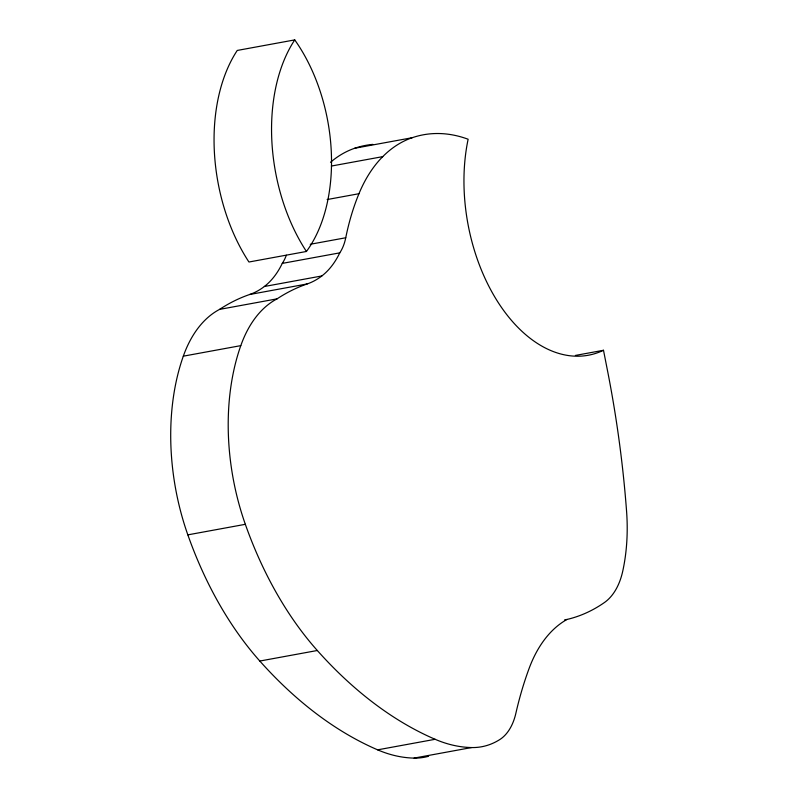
<?xml version="1.0" encoding="UTF-8"?>
<svg xmlns="http://www.w3.org/2000/svg" width="798" height="798" viewBox="0 0 798 798"><rect width="100%" height="100%" fill="white"/><g stroke="black" fill="none" stroke-linecap="round" stroke-linejoin="round"><path stroke-width="1.2" d="M294.741 39.9L237.245 50.444A150.543 94.204 79.6 0 0 248.936 262.013L306.432 251.47A144.029 90.134 79.6 0 0 294.741 39.9A150.543 94.204 79.6 0 0 306.432 251.47M330.512 162.293A169.415 106.024 79.6 0 1 354.671 148.268L412.167 137.725A197.824 123.8 79.6 0 1 468.127 139.241A151.291 94.683 79.6 0 0 498.042 302.262A151.291 94.683 79.6 0 0 603.497 350.282L607.178 368.985A749.741 469.184 79.6 0 1 626.56 511.089A150.373 94.104 79.6 0 1 622.749 571.129A68.109 42.623 79.6 0 1 604.395 602.55A260.387 162.952 79.6 0 1 567.029 619.438L564.585 619.886M331.37 166.054L382.741 156.637A169.415 106.024 79.6 0 1 412.167 137.725M327.14 199.55L358.95 193.714A161.605 101.137 79.6 0 1 382.741 156.637M310.272 244.268L345.743 237.764A228.148 142.772 79.6 0 1 358.95 193.714M428.576 756.265A125.296 78.403 79.6 0 1 414.092 758.1A213.365 133.525 79.6 0 1 377.634 749.841A480.426 300.656 79.6 0 1 259.819 661.043A304.856 190.782 79.6 0 1 187.839 534.86A191.291 119.71 79.6 0 1 183.311 356.177A129.106 80.797 79.6 0 1 219.59 309.385A316.517 198.074 79.6 0 1 249.654 294.502A119.78 74.952 79.6 0 0 264.357 286.502A100.757 63.052 79.6 0 0 282.273 263.39L339.768 252.856A45.316 28.359 79.6 0 0 345.743 237.764M264.357 286.502L321.843 275.958A100.757 63.052 79.6 0 0 339.768 252.856M249.654 294.502L307.15 283.958A119.78 74.952 79.6 0 0 321.843 275.958M219.59 309.385L277.076 298.851A316.517 198.074 79.6 0 1 307.15 283.958M183.311 356.177L240.797 345.634A129.106 80.797 79.6 0 1 277.076 298.851M575.368 355.439L603.497 350.282M187.839 534.86L245.335 524.316A304.856 190.782 79.6 0 0 317.305 650.5A480.426 300.656 79.6 0 0 435.129 739.297A213.365 133.525 79.6 0 0 471.588 747.556A125.296 78.403 79.6 0 0 499.608 739.676A56.937 35.631 79.6 0 0 515.877 713.252A339.07 212.188 79.6 0 1 529.184 668.245A142.453 89.147 79.6 0 1 567.029 619.438M259.819 661.043L317.305 650.5M377.634 749.841L435.129 739.297M414.092 758.1L471.588 747.556M245.335 524.316A191.291 119.71 79.6 0 1 240.797 345.634M286.342 255.22A45.316 28.359 79.6 0 1 282.273 263.39M354.671 148.268A197.824 123.8 79.6 0 1 372.826 144.388"/></g></svg>
